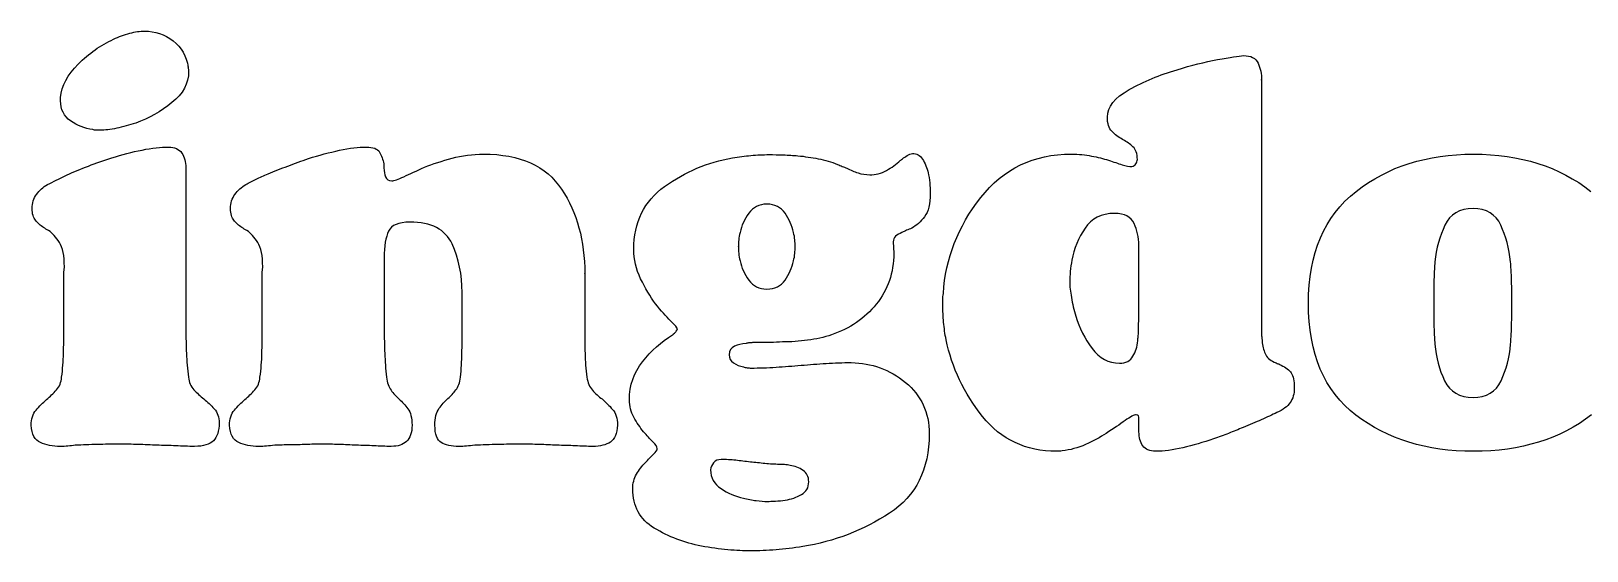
# Model space of a CAD drawing. Extents: x 1489 to 1914, y 371 to 1329.
# Drawn here: x 1540.3 to 1597.4, y 1037.6 to 1056.7 of the extents above; entities that cross this region are included whole.
import ezdxf

# ---------------------------------------------------------------- set-up
doc = ezdxf.new("R2010")
doc.units = 0
doc.layers.add('G0101', color=7, linetype='CONTINUOUS')

msp = doc.modelspace()

# ---------------------------------------------------------------- linework, layer by layer
at = {"layer": 'G0101', "color": 4}
for points in [[(1546.086761, 1055.386474), (1546.086761, 1055.326474)], [(1546.086761, 1055.366474), (1546.086761, 1055.386474)], [(1546.106761, 1055.286474), (1546.106761, 1055.246474), (1546.106761, 1055.206474)], [(1585.48666, 1054.906474), (1585.48666, 1046.506474), (1585.48666, 1045.566474)], [(1585.48666, 1054.886474), (1585.48666, 1054.906474)], [(1541.406761, 1054.126474), (1541.406761, 1054.176474), (1541.406761, 1054.246474)], [(1542.846761, 1053.046474), (1542.716761, 1053.046474)], [(1580.40666, 1052.686474), (1580.38666, 1052.706474)], [(1553.266361, 1051.806574), (1553.266361, 1051.736574), (1553.266361, 1051.666574)], [(1546.006761, 1051.666474), (1546.006761, 1045.734474)], [(1571.966461, 1048.946374), (1571.986461, 1048.526374)], [(1553.286361, 1048.362574), (1553.286361, 1047.801574), (1553.286361, 1045.735574)], [(1566.286461, 1048.766374), (1566.286461, 1048.786374)], [(1580.96666, 1045.626474), (1580.98666, 1046.346474), (1580.98666, 1048.446474)], [(1580.98666, 1048.446474), (1580.98666, 1048.626474), (1580.98666, 1048.826474)], [(1541.526761, 1045.734474), (1541.526761, 1047.819474), (1541.546761, 1048.019474)], [(1548.806361, 1045.714574), (1548.806361, 1047.819574), (1548.826361, 1048.019574)], [(1560.646361, 1047.797574), (1560.646361, 1045.733574)], [(1560.646361, 1047.777574), (1560.646361, 1047.797574)], [(1556.146361, 1045.715574), (1556.146361, 1047.079574)], [(1573.786661, 1046.606474), (1573.786661, 1046.816474)], [(1591.80586, 1047.166774), (1591.80586, 1046.226774)], [(1594.66586, 1046.206774), (1594.66586, 1046.706774), (1594.66586, 1047.186774)], [(1541.526761, 1045.714474), (1541.526761, 1045.734474)], [(1567.456461, 1045.246374), (1567.006461, 1045.246374), (1566.806461, 1045.246374)], [(1580.98666, 1041.966474), (1580.98666, 1042.426474), (1580.98666, 1042.446474)], [(1578.076661, 1041.246474), (1577.966661, 1041.246474)]]:
    msp.add_lwpolyline(points, dxfattribs=at)
for points in [[(1572.416461, 1043.776374)], [(1565.376461, 1040.826374)]]:
    msp.add_lwpolyline(points, close=True, dxfattribs=at)
for points in [[(1542.056761, 1055.476474), (1542.449761, 1055.869474), (1542.879761, 1056.173474), (1543.346761, 1056.386474)], [(1543.346761, 1056.386474), (1543.546761, 1056.479474), (1543.746761, 1056.553474), (1543.946761, 1056.606474)], [(1543.946761, 1056.606474), (1544.146761, 1056.659474), (1544.326761, 1056.686474), (1544.486761, 1056.686474)], [(1544.486761, 1056.686474), (1544.873761, 1056.686474), (1545.223761, 1056.566474), (1545.536761, 1056.326474)], [(1545.536761, 1056.326474), (1545.849761, 1056.086474), (1546.033761, 1055.766474), (1546.086761, 1055.366474)], [(1583.86666, 1055.636474), (1584.33366, 1055.723474), (1584.65366, 1055.773474), (1584.82666, 1055.786474)], [(1584.82666, 1055.786474), (1585.09266, 1055.786474), (1585.26966, 1055.693474), (1585.35666, 1055.506474)], [(1541.406761, 1054.246474), (1541.446761, 1054.673474), (1541.663761, 1055.083474), (1542.056761, 1055.476474)], [(1546.106761, 1055.206474), (1546.106761, 1054.766474), (1545.902761, 1054.383474), (1545.496761, 1054.056474)], [(1546.086761, 1055.326474), (1546.086761, 1055.313474), (1546.092761, 1055.299474), (1546.106761, 1055.286474)], [(1580.62666, 1054.536474), (1581.15966, 1054.836474), (1581.74666, 1055.079474), (1582.38666, 1055.266474)], [(1582.38666, 1055.266474), (1582.90666, 1055.426474), (1583.39966, 1055.549474), (1583.86666, 1055.636474)], [(1585.35666, 1055.506474), (1585.44366, 1055.319474), (1585.48666, 1055.113474), (1585.48666, 1054.886474)], [(1541.776761, 1053.386474), (1541.529761, 1053.559474), (1541.406761, 1053.806474), (1541.406761, 1054.126474)], [(1545.496761, 1054.056474), (1545.089761, 1053.729474), (1544.646761, 1053.479474), (1544.166761, 1053.306474)], [(1579.826661, 1053.526474), (1579.826661, 1053.899474), (1580.09266, 1054.236474), (1580.62666, 1054.536474)], [(1579.996661, 1052.996474), (1579.882661, 1053.109474), (1579.826661, 1053.286474), (1579.826661, 1053.526474)], [(1542.586761, 1053.066474), (1542.293761, 1053.106474), (1542.023761, 1053.213474), (1541.776761, 1053.386474)], [(1542.716761, 1053.046474), (1542.669761, 1053.046474), (1542.626761, 1053.053474), (1542.586761, 1053.066474)], [(1543.466761, 1053.116474), (1543.239761, 1053.069474), (1543.033761, 1053.046474), (1542.846761, 1053.046474)], [(1544.166761, 1053.306474), (1543.926761, 1053.226474), (1543.692761, 1053.163474), (1543.466761, 1053.116474)], [(1580.38666, 1052.706474), (1580.23966, 1052.786474), (1580.10966, 1052.883474), (1579.996661, 1052.996474)], [(1544.396761, 1052.316474), (1544.763761, 1052.389474), (1545.086761, 1052.426474), (1545.366761, 1052.426474)], [(1545.366761, 1052.426474), (1545.592761, 1052.426474), (1545.756761, 1052.353474), (1545.856761, 1052.206474)], [(1551.646361, 1052.306574), (1552.020361, 1052.386574), (1552.346361, 1052.426574), (1552.626361, 1052.426574)], [(1552.626361, 1052.426574), (1552.879361, 1052.426574), (1553.043361, 1052.362574), (1553.116361, 1052.236574)], [(1580.76666, 1052.436474), (1580.65966, 1052.536474), (1580.53966, 1052.619474), (1580.40666, 1052.686474)], [(1580.92666, 1051.966474), (1580.92666, 1052.179474), (1580.87366, 1052.336474), (1580.76666, 1052.436474)], [(1542.426761, 1051.726474), (1542.706761, 1051.833474), (1542.993761, 1051.933474), (1543.286761, 1052.026474)], [(1543.286761, 1052.026474), (1543.659761, 1052.146474), (1544.029761, 1052.242474), (1544.396761, 1052.316474)], [(1545.856761, 1052.206474), (1545.956761, 1052.059474), (1546.006761, 1051.879474), (1546.006761, 1051.666474)], [(1549.746361, 1051.726574), (1550.000361, 1051.819574), (1550.253361, 1051.913574), (1550.506361, 1052.006574)], [(1550.506361, 1052.006574), (1550.893361, 1052.126574), (1551.273361, 1052.226574), (1551.646361, 1052.306574)], [(1553.116361, 1052.236574), (1553.189361, 1052.109574), (1553.239361, 1051.966574), (1553.266361, 1051.806574)], [(1554.766361, 1051.686574), (1555.073361, 1051.806574), (1555.409361, 1051.916574), (1555.776361, 1052.016574)], [(1555.776361, 1052.016574), (1556.143361, 1052.116574), (1556.526361, 1052.166574), (1556.926361, 1052.166574)], [(1556.926361, 1052.166574), (1558.273361, 1052.166574), (1559.229361, 1051.735574), (1559.796361, 1050.873574)], [(1563.576461, 1050.976374), (1564.329461, 1051.516374), (1565.160461, 1051.866374), (1566.066461, 1052.026374)], [(1566.066461, 1052.026374), (1566.293461, 1052.066374), (1566.519461, 1052.096374), (1566.746461, 1052.116374)], [(1566.746461, 1052.116374), (1566.973461, 1052.136374), (1567.193461, 1052.146374), (1567.406461, 1052.146374)], [(1567.406461, 1052.146374), (1567.579461, 1052.146374), (1567.756461, 1052.143374), (1567.936461, 1052.136374)], [(1567.936461, 1052.136374), (1568.116461, 1052.129374), (1568.293461, 1052.119374), (1568.466461, 1052.106374)], [(1568.466461, 1052.106374), (1568.720461, 1052.079374), (1568.970461, 1052.043374), (1569.216461, 1051.996374)], [(1569.216461, 1051.996374), (1569.463461, 1051.950374), (1569.700461, 1051.879374), (1569.926461, 1051.786374)], [(1569.926461, 1051.786374), (1569.979461, 1051.759374), (1570.036461, 1051.736374), (1570.096461, 1051.716374)], [(1571.716461, 1051.566374), (1571.910461, 1051.673374), (1572.079461, 1051.793374), (1572.226461, 1051.926374)], [(1572.226461, 1051.926374), (1572.239461, 1051.939374), (1572.256461, 1051.953374), (1572.276461, 1051.966374)], [(1572.276461, 1051.966374), (1572.296461, 1051.979374), (1572.319461, 1051.999374), (1572.346461, 1052.026374)], [(1572.346461, 1052.026374), (1572.399461, 1052.066374), (1572.459461, 1052.103374), (1572.526461, 1052.136374)], [(1572.526461, 1052.136374), (1572.593461, 1052.169374), (1572.660461, 1052.186374), (1572.726461, 1052.186374)], [(1572.726461, 1052.186374), (1572.873461, 1052.173374), (1572.989461, 1052.086374), (1573.076461, 1051.926374)], [(1573.076461, 1051.926374), (1573.163461, 1051.766374), (1573.226461, 1051.593374), (1573.266461, 1051.406374)], [(1575.176661, 1050.566474), (1576.009661, 1051.633474), (1577.119661, 1052.166474), (1578.506661, 1052.166474)], [(1578.506661, 1052.166474), (1578.773661, 1052.166474), (1579.019661, 1052.143474), (1579.246661, 1052.096474)], [(1579.246661, 1052.096474), (1579.472661, 1052.049474), (1579.679661, 1051.999474), (1579.866661, 1051.946474)], [(1579.866661, 1051.946474), (1580.05266, 1051.879474), (1580.21966, 1051.822474), (1580.36666, 1051.776474)], [(1580.36666, 1051.776474), (1580.51266, 1051.729474), (1580.63266, 1051.706474), (1580.72666, 1051.706474)], [(1580.72666, 1051.706474), (1580.79366, 1051.719474), (1580.84266, 1051.753474), (1580.87666, 1051.806474)], [(1580.87666, 1051.806474), (1580.90966, 1051.859474), (1580.92666, 1051.913474), (1580.92666, 1051.966474)], [(1588.95586, 1050.796774), (1590.12286, 1051.709774), (1591.55986, 1052.166774), (1593.26586, 1052.166774)], [(1593.26586, 1052.166774), (1594.97286, 1052.166774), (1596.40886, 1051.709774), (1597.57586, 1050.796774)], [(1540.926761, 1051.046474), (1541.033761, 1051.099474), (1541.146761, 1051.156474), (1541.266761, 1051.216474)], [(1541.266761, 1051.216474), (1541.386761, 1051.276474), (1541.513761, 1051.339474), (1541.646761, 1051.406474)], [(1541.646761, 1051.406474), (1541.886761, 1051.512474), (1542.146761, 1051.619474), (1542.426761, 1051.726474)], [(1548.206361, 1051.046574), (1548.326361, 1051.112574), (1548.453361, 1051.179574), (1548.586361, 1051.246574)], [(1548.586361, 1051.246574), (1548.719361, 1051.313574), (1548.866361, 1051.379574), (1549.026361, 1051.446574)], [(1549.026361, 1051.446574), (1549.253361, 1051.539574), (1549.493361, 1051.632574), (1549.746361, 1051.726574)], [(1553.266361, 1051.666574), (1553.279361, 1051.532574), (1553.303361, 1051.419574), (1553.336361, 1051.326574)], [(1553.336361, 1051.326574), (1553.369361, 1051.233574), (1553.446361, 1051.186574), (1553.566361, 1051.186574)], [(1553.566361, 1051.186574), (1553.646361, 1051.186574), (1553.793361, 1051.236574), (1554.006361, 1051.336574)], [(1554.006361, 1051.336574), (1554.219361, 1051.436574), (1554.473361, 1051.552574), (1554.766361, 1051.686574)], [(1570.096461, 1051.716374), (1570.156461, 1051.696374), (1570.213461, 1051.673374), (1570.266461, 1051.646374)], [(1570.266461, 1051.646374), (1570.399461, 1051.579374), (1570.536461, 1051.523374), (1570.676461, 1051.476374)], [(1570.676461, 1051.476374), (1570.816461, 1051.430374), (1570.959461, 1051.406374), (1571.106461, 1051.406374)], [(1571.106461, 1051.406374), (1571.319461, 1051.406374), (1571.523461, 1051.459374), (1571.716461, 1051.566374)], [(1573.266461, 1051.406374), (1573.293461, 1051.273374), (1573.309461, 1051.143374), (1573.316461, 1051.016374)], [(1540.366761, 1050.164474), (1540.366761, 1050.365474), (1540.419761, 1050.538474), (1540.526761, 1050.685474)], [(1540.526761, 1050.685474), (1540.632761, 1050.832474), (1540.766761, 1050.952474), (1540.926761, 1051.046474)], [(1547.646361, 1050.164574), (1547.646361, 1050.364574), (1547.699361, 1050.538574), (1547.806361, 1050.685574)], [(1547.806361, 1050.685574), (1547.913361, 1050.832574), (1548.046361, 1050.952574), (1548.206361, 1051.046574)], [(1559.796361, 1050.873574), (1560.363361, 1050.011574), (1560.646361, 1048.980574), (1560.646361, 1047.777574)], [(1562.446461, 1048.666374), (1562.446461, 1049.666374), (1562.823461, 1050.436374), (1563.576461, 1050.976374)], [(1573.326461, 1050.726374), (1573.326461, 1050.339374), (1573.256461, 1050.053374), (1573.116461, 1049.866374)], [(1573.316461, 1051.016374), (1573.323461, 1050.890374), (1573.326461, 1050.793374), (1573.326461, 1050.726374)], [(1587.20586, 1046.686774), (1587.20586, 1048.512774), (1587.78986, 1049.882774), (1588.95586, 1050.796774)], [(1540.486761, 1049.733474), (1540.406761, 1049.833474), (1540.366761, 1049.977474), (1540.366761, 1050.164474)], [(1547.766361, 1049.733574), (1547.686361, 1049.833574), (1547.646361, 1049.977574), (1547.646361, 1050.164574)], [(1567.326461, 1050.326374), (1567.046461, 1050.326374), (1566.826461, 1050.216374), (1566.666461, 1049.996374)], [(1567.996461, 1049.996374), (1567.843461, 1050.216374), (1567.619461, 1050.326374), (1567.326461, 1050.326374)], [(1573.806661, 1047.046474), (1573.886661, 1048.326474), (1574.342661, 1049.499474), (1575.176661, 1050.566474)], [(1593.24586, 1050.166774), (1592.75286, 1050.166774), (1592.40886, 1049.962774), (1592.21586, 1049.556774)], [(1594.26586, 1049.556774), (1594.07986, 1049.962774), (1593.73886, 1050.166774), (1593.24586, 1050.166774)], [(1540.786761, 1049.463474), (1540.666761, 1049.543474), (1540.566761, 1049.633474), (1540.486761, 1049.733474)], [(1548.066361, 1049.463574), (1547.946361, 1049.543574), (1547.846361, 1049.632574), (1547.766361, 1049.733574)], [(1554.226361, 1049.666574), (1553.813361, 1049.666574), (1553.553361, 1049.556574), (1553.446361, 1049.335574)], [(1555.776361, 1048.864574), (1555.529361, 1049.399574), (1555.013361, 1049.666574), (1554.226361, 1049.666574)], [(1566.666461, 1049.996374), (1566.506461, 1049.776374), (1566.399461, 1049.539374), (1566.346461, 1049.286374)], [(1568.306461, 1049.286374), (1568.253461, 1049.539374), (1568.149461, 1049.776374), (1567.996461, 1049.996374)], [(1573.116461, 1049.866374), (1572.976461, 1049.680374), (1572.819461, 1049.539374), (1572.646461, 1049.446374)], [(1580.08666, 1049.986474), (1579.606661, 1049.986474), (1579.246661, 1049.806474), (1579.006661, 1049.446474)], [(1580.80666, 1049.616474), (1580.69966, 1049.863474), (1580.45966, 1049.986474), (1580.08666, 1049.986474)], [(1580.98666, 1048.826474), (1580.97266, 1049.106474), (1580.91366, 1049.369474), (1580.80666, 1049.616474)], [(1592.21586, 1049.556774), (1592.02286, 1049.149774), (1591.89886, 1048.699774), (1591.84586, 1048.206774)], [(1594.62586, 1048.206774), (1594.57286, 1048.699774), (1594.45286, 1049.149774), (1594.26586, 1049.556774)], [(1540.866761, 1049.412474), (1540.839761, 1049.432474), (1540.813761, 1049.449474), (1540.786761, 1049.463474)], [(1540.966761, 1049.363474), (1540.926761, 1049.375474), (1540.893761, 1049.392474), (1540.866761, 1049.412474)], [(1541.366761, 1048.922474), (1541.246761, 1049.108474), (1541.112761, 1049.256474), (1540.966761, 1049.363474)], [(1541.546761, 1048.019474), (1541.546761, 1048.434474), (1541.486761, 1048.734474), (1541.366761, 1048.922474)], [(1548.146361, 1049.412574), (1548.119361, 1049.432574), (1548.093361, 1049.449574), (1548.066361, 1049.463574)], [(1548.246361, 1049.362574), (1548.206361, 1049.375574), (1548.173361, 1049.392574), (1548.146361, 1049.412574)], [(1548.646361, 1048.922574), (1548.526361, 1049.108574), (1548.393361, 1049.255574), (1548.246361, 1049.362574)], [(1548.826361, 1048.019574), (1548.826361, 1048.434574), (1548.766361, 1048.734574), (1548.646361, 1048.922574)], [(1553.446361, 1049.335574), (1553.339361, 1049.114574), (1553.286361, 1048.790574), (1553.286361, 1048.362574)], [(1566.296461, 1049.016374), (1566.289461, 1048.930374), (1566.286461, 1048.846374), (1566.286461, 1048.766374)], [(1566.346461, 1049.286374), (1566.319461, 1049.193374), (1566.303461, 1049.103374), (1566.296461, 1049.016374)], [(1568.356461, 1049.016374), (1568.349461, 1049.103374), (1568.333461, 1049.193374), (1568.306461, 1049.286374)], [(1568.366461, 1048.766374), (1568.366461, 1048.846374), (1568.363461, 1048.930374), (1568.356461, 1049.016374)], [(1572.056461, 1049.146374), (1571.996461, 1049.093374), (1571.966461, 1049.026374), (1571.966461, 1048.946374)], [(1572.286461, 1049.286374), (1572.193461, 1049.246374), (1572.116461, 1049.200374), (1572.056461, 1049.146374)], [(1572.456461, 1049.366374), (1572.396461, 1049.339374), (1572.339461, 1049.313374), (1572.286461, 1049.286374)], [(1572.646461, 1049.446374), (1572.579461, 1049.419374), (1572.516461, 1049.393374), (1572.456461, 1049.366374)], [(1579.006661, 1049.446474), (1578.766661, 1049.086474), (1578.606661, 1048.693474), (1578.526661, 1048.266474)], [(1556.146361, 1047.079574), (1556.146361, 1047.734574), (1556.023361, 1048.329574), (1555.776361, 1048.864574)], [(1562.696461, 1047.586374), (1562.529461, 1047.933374), (1562.446461, 1048.293374), (1562.446461, 1048.666374)], [(1566.286461, 1048.786374), (1566.286461, 1048.693374), (1566.289461, 1048.603374), (1566.296461, 1048.516374)], [(1566.296461, 1048.516374), (1566.303461, 1048.430374), (1566.319461, 1048.339374), (1566.346461, 1048.246374)], [(1568.306461, 1048.246374), (1568.333461, 1048.339374), (1568.349461, 1048.430374), (1568.356461, 1048.516374)], [(1568.356461, 1048.516374), (1568.363461, 1048.603374), (1568.366461, 1048.686374), (1568.366461, 1048.766374)], [(1571.986461, 1048.526374), (1571.986461, 1047.806374), (1571.773461, 1047.183374), (1571.346461, 1046.656374)], [(1566.346461, 1048.246374), (1566.399461, 1047.993374), (1566.506461, 1047.756374), (1566.666461, 1047.536374)], [(1567.996461, 1047.536374), (1568.149461, 1047.756374), (1568.253461, 1047.993374), (1568.306461, 1048.246374)], [(1578.466661, 1047.856474), (1578.452661, 1047.716474), (1578.446661, 1047.586474), (1578.446661, 1047.466474)], [(1578.526661, 1048.266474), (1578.499661, 1048.133474), (1578.479661, 1047.996474), (1578.466661, 1047.856474)], [(1591.84586, 1048.206774), (1591.83286, 1048.019774), (1591.82286, 1047.839774), (1591.81586, 1047.666774)], [(1594.65586, 1047.666774), (1594.64886, 1047.839774), (1594.63886, 1048.019774), (1594.62586, 1048.206774)], [(1563.246461, 1046.666374), (1563.046461, 1046.933374), (1562.863461, 1047.239374), (1562.696461, 1047.586374)], [(1566.666461, 1047.536374), (1566.826461, 1047.316374), (1567.046461, 1047.206374), (1567.326461, 1047.206374)], [(1567.326461, 1047.206374), (1567.619461, 1047.206374), (1567.843461, 1047.316374), (1567.996461, 1047.536374)], [(1578.446661, 1047.466474), (1578.446661, 1047.306474), (1578.466661, 1047.116474), (1578.506661, 1046.896474)], [(1591.81586, 1047.666774), (1591.80986, 1047.492774), (1591.80586, 1047.326774), (1591.80586, 1047.166774)], [(1594.66586, 1047.186774), (1594.66586, 1047.332774), (1594.66286, 1047.492774), (1594.65586, 1047.666774)], [(1563.796461, 1046.036374), (1563.629461, 1046.203374), (1563.446461, 1046.413374), (1563.246461, 1046.666374)], [(1571.346461, 1046.656374), (1570.919461, 1046.129374), (1570.373461, 1045.753374), (1569.706461, 1045.526374)], [(1573.786661, 1046.816474), (1573.786661, 1046.889474), (1573.793661, 1046.966474), (1573.806661, 1047.046474)], [(1578.506661, 1046.896474), (1578.546661, 1046.676474), (1578.599661, 1046.446474), (1578.666661, 1046.206474)], [(1588.94586, 1042.576774), (1587.78586, 1043.462774), (1587.20586, 1044.832774), (1587.20586, 1046.686774)], [(1573.816661, 1045.986474), (1573.796661, 1046.199474), (1573.786661, 1046.406474), (1573.786661, 1046.606474)], [(1578.666661, 1046.206474), (1578.799661, 1045.779474), (1578.999661, 1045.386474), (1579.266661, 1045.026474)], [(1591.80586, 1046.226774), (1591.80586, 1046.052774), (1591.80986, 1045.879774), (1591.81586, 1045.706774)], [(1594.65586, 1045.706774), (1594.66286, 1045.879774), (1594.66586, 1046.046774), (1594.66586, 1046.206774)], [(1541.516761, 1044.842474), (1541.523761, 1045.129474), (1541.526761, 1045.420474), (1541.526761, 1045.714474)], [(1546.006761, 1045.734474), (1546.006761, 1045.426474), (1546.013761, 1045.129474), (1546.026761, 1044.842474)], [(1548.796361, 1044.842574), (1548.803361, 1045.129574), (1548.806361, 1045.420574), (1548.806361, 1045.714574)], [(1553.286361, 1045.735574), (1553.286361, 1045.428574), (1553.293361, 1045.130574), (1553.306361, 1044.843574)], [(1556.136361, 1044.843574), (1556.143361, 1045.130574), (1556.146361, 1045.421574), (1556.146361, 1045.715574)], [(1560.646361, 1045.733574), (1560.646361, 1045.426574), (1560.649361, 1045.129574), (1560.656361, 1044.841574)], [(1562.766461, 1044.536374), (1563.086461, 1044.943374), (1563.453461, 1045.273374), (1563.866461, 1045.526374)], [(1564.046461, 1045.746374), (1564.046461, 1045.773374), (1563.963461, 1045.869374), (1563.796461, 1046.036374)], [(1563.866461, 1045.526374), (1563.879461, 1045.526374), (1563.890461, 1045.529374), (1563.896461, 1045.536374)], [(1563.896461, 1045.536374), (1563.903461, 1045.543374), (1563.906461, 1045.553374), (1563.906461, 1045.566374)], [(1563.906461, 1045.566374), (1563.946461, 1045.593374), (1563.979461, 1045.623374), (1564.006461, 1045.656374)], [(1564.006461, 1045.656374), (1564.033461, 1045.689374), (1564.046461, 1045.719374), (1564.046461, 1045.746374)], [(1569.706461, 1045.526374), (1569.426461, 1045.433374), (1569.133461, 1045.366374), (1568.826461, 1045.326374)], [(1573.906661, 1045.346474), (1573.866661, 1045.559474), (1573.836661, 1045.773474), (1573.816661, 1045.986474)], [(1580.95666, 1045.466474), (1580.96366, 1045.519474), (1580.96666, 1045.572474), (1580.96666, 1045.626474)], [(1585.48666, 1045.566474), (1585.48666, 1045.512474), (1585.48966, 1045.463474), (1585.49666, 1045.416474)], [(1591.81586, 1045.706774), (1591.82286, 1045.532774), (1591.83286, 1045.359774), (1591.84586, 1045.186774)], [(1594.62586, 1045.186774), (1594.63886, 1045.359774), (1594.64886, 1045.532774), (1594.65586, 1045.706774)], [(1566.136461, 1045.104374), (1566.009461, 1045.047374), (1565.946461, 1044.942374), (1565.946461, 1044.791374)], [(1566.566461, 1045.208374), (1566.406461, 1045.196374), (1566.263461, 1045.161374), (1566.136461, 1045.104374)], [(1566.686461, 1045.227374), (1566.646461, 1045.227374), (1566.606461, 1045.221374), (1566.566461, 1045.208374)], [(1566.806461, 1045.246374), (1566.766461, 1045.233374), (1566.726461, 1045.227374), (1566.686461, 1045.227374)], [(1567.906461, 1045.266374), (1567.759461, 1045.253374), (1567.609461, 1045.246374), (1567.456461, 1045.246374)], [(1568.826461, 1045.326374), (1568.519461, 1045.286374), (1568.213461, 1045.266374), (1567.906461, 1045.266374)], [(1575.246661, 1042.526474), (1574.566661, 1043.379474), (1574.119661, 1044.319474), (1573.906661, 1045.346474)], [(1579.266661, 1045.026474), (1579.532661, 1044.666474), (1579.866661, 1044.486474), (1580.26666, 1044.486474)], [(1580.76666, 1044.736474), (1580.85966, 1044.903474), (1580.91966, 1045.092474), (1580.94666, 1045.306474)], [(1580.94666, 1045.306474), (1580.94666, 1045.359474), (1580.94966, 1045.413474), (1580.95666, 1045.466474)], [(1585.49666, 1045.416474), (1585.50366, 1045.369474), (1585.50666, 1045.326474), (1585.50666, 1045.286474)], [(1585.50666, 1045.286474), (1585.51966, 1045.126474), (1585.55666, 1044.976474), (1585.61666, 1044.836474)], [(1591.84586, 1045.186774), (1591.88586, 1044.692774), (1592.00586, 1044.242774), (1592.20586, 1043.836774)], [(1594.27586, 1043.836774), (1594.46886, 1044.242774), (1594.58586, 1044.692774), (1594.62586, 1045.186774)], [(1541.446761, 1043.970474), (1541.486761, 1044.264474), (1541.509761, 1044.554474), (1541.516761, 1044.842474)], [(1546.026761, 1044.842474), (1546.039761, 1044.554474), (1546.066761, 1044.263474), (1546.106761, 1043.969474)], [(1548.726361, 1043.970574), (1548.766361, 1044.264574), (1548.790361, 1044.554574), (1548.796361, 1044.842574)], [(1553.306361, 1044.843574), (1553.319361, 1044.555574), (1553.339361, 1044.265574), (1553.366361, 1043.971574)], [(1556.086361, 1043.971574), (1556.113361, 1044.265574), (1556.129361, 1044.555574), (1556.136361, 1044.843574)], [(1560.656361, 1044.841574), (1560.663361, 1044.554574), (1560.686361, 1044.263574), (1560.726361, 1043.969574)], [(1562.286461, 1043.146374), (1562.286461, 1043.666374), (1562.446461, 1044.129374), (1562.766461, 1044.536374)], [(1565.946461, 1044.791374), (1565.946461, 1044.664374), (1565.999461, 1044.565374), (1566.106461, 1044.494374)], [(1566.106461, 1044.494374), (1566.213461, 1044.422374), (1566.333461, 1044.373374), (1566.466461, 1044.346374)], [(1566.466461, 1044.346374), (1566.506461, 1044.333374), (1566.553461, 1044.323374), (1566.606461, 1044.316374)], [(1566.746461, 1044.306374), (1567.053461, 1044.306374), (1567.359461, 1044.316374), (1567.666461, 1044.336374)], [(1567.666461, 1044.336374), (1567.973461, 1044.356374), (1568.279461, 1044.379374), (1568.586461, 1044.406374)], [(1568.586461, 1044.406374), (1568.893461, 1044.433374), (1569.200461, 1044.456374), (1569.506461, 1044.476374)], [(1569.506461, 1044.476374), (1569.813461, 1044.496374), (1570.119461, 1044.506374), (1570.426461, 1044.506374)], [(1570.426461, 1044.506374), (1571.173461, 1044.493374), (1571.836461, 1044.249374), (1572.416461, 1043.776374)], [(1580.26666, 1044.486474), (1580.50666, 1044.486474), (1580.67366, 1044.569474), (1580.76666, 1044.736474)], [(1585.61666, 1044.836474), (1585.67666, 1044.696474), (1585.78666, 1044.592474), (1585.94666, 1044.526474)], [(1585.94666, 1044.526474), (1585.99966, 1044.499474), (1586.04666, 1044.479474), (1586.08666, 1044.466474)], [(1586.08666, 1044.466474), (1586.12666, 1044.453474), (1586.16666, 1044.433474), (1586.20666, 1044.406474)], [(1586.20666, 1044.406474), (1586.37966, 1044.326474), (1586.50366, 1044.233474), (1586.57666, 1044.126474)], [(1541.256761, 1043.499474), (1541.369761, 1043.626474), (1541.433761, 1043.783474), (1541.446761, 1043.970474)], [(1546.106761, 1043.969474), (1546.119761, 1043.782474), (1546.183761, 1043.629474), (1546.296761, 1043.509474)], [(1548.536361, 1043.499574), (1548.649361, 1043.626574), (1548.713361, 1043.783574), (1548.726361, 1043.970574)], [(1553.366361, 1043.971574), (1553.393361, 1043.770574), (1553.449361, 1043.610574), (1553.536361, 1043.489574)], [(1555.916361, 1043.500574), (1556.003361, 1043.613574), (1556.060361, 1043.770574), (1556.086361, 1043.971574)], [(1560.726361, 1043.969574), (1560.753361, 1043.769574), (1560.819361, 1043.609574), (1560.926361, 1043.488574)], [(1566.606461, 1044.316374), (1566.660461, 1044.309374), (1566.706461, 1044.306374), (1566.746461, 1044.306374)], [(1572.416461, 1043.776374), (1572.996461, 1043.303374), (1573.286461, 1042.673374), (1573.286461, 1041.886374)], [(1586.57666, 1044.126474), (1586.64966, 1044.019474), (1586.68666, 1043.839474), (1586.68666, 1043.586474)], [(1592.20586, 1043.836774), (1592.40586, 1043.429774), (1592.75286, 1043.226774), (1593.24586, 1043.226774)], [(1593.24586, 1043.226774), (1593.73886, 1043.226774), (1594.08286, 1043.429774), (1594.27586, 1043.836774)], [(1540.886761, 1043.148474), (1541.019761, 1043.255474), (1541.143761, 1043.372474), (1541.256761, 1043.499474)], [(1546.296761, 1043.509474), (1546.409761, 1043.388474), (1546.533761, 1043.275474), (1546.666761, 1043.168474)], [(1548.166361, 1043.148574), (1548.299361, 1043.255574), (1548.423361, 1043.372574), (1548.536361, 1043.499574)], [(1553.536361, 1043.489574), (1553.623361, 1043.369574), (1553.719361, 1043.262574), (1553.826361, 1043.169574)], [(1555.626361, 1043.189574), (1555.733361, 1043.282574), (1555.830361, 1043.386574), (1555.916361, 1043.500574)], [(1560.926361, 1043.488574), (1561.033361, 1043.368574), (1561.153361, 1043.261574), (1561.286361, 1043.168574)], [(1586.68666, 1043.586474), (1586.68666, 1043.359474), (1586.63666, 1043.176474), (1586.53666, 1043.036474)], [(1540.326761, 1042.206474), (1540.326761, 1042.433474), (1540.386761, 1042.617474), (1540.506761, 1042.758474)], [(1540.506761, 1042.758474), (1540.626761, 1042.898474), (1540.753761, 1043.028474), (1540.886761, 1043.148474)], [(1546.666761, 1043.168474), (1546.799761, 1043.061474), (1546.926761, 1042.941474), (1547.046761, 1042.807474)], [(1547.046761, 1042.807474), (1547.166761, 1042.673474), (1547.226761, 1042.500474), (1547.226761, 1042.286474)], [(1547.606361, 1042.206574), (1547.606361, 1042.433574), (1547.666361, 1042.617574), (1547.786361, 1042.757574)], [(1547.786361, 1042.757574), (1547.906361, 1042.898574), (1548.033361, 1043.028574), (1548.166361, 1043.148574)], [(1553.826361, 1043.169574), (1553.946361, 1043.062574), (1554.056361, 1042.942574), (1554.156361, 1042.808574)], [(1554.156361, 1042.808574), (1554.256361, 1042.674574), (1554.306361, 1042.473574), (1554.306361, 1042.206574)], [(1555.146361, 1042.206574), (1555.146361, 1042.473574), (1555.196361, 1042.677574), (1555.296361, 1042.818574)], [(1555.296361, 1042.818574), (1555.396361, 1042.958574), (1555.506361, 1043.082574), (1555.626361, 1043.189574)], [(1561.286361, 1043.168574), (1561.419361, 1043.047574), (1561.546361, 1042.921574), (1561.666361, 1042.787574)], [(1561.666361, 1042.787574), (1561.786361, 1042.653574), (1561.846361, 1042.460574), (1561.846361, 1042.206574)], [(1562.446461, 1042.496374), (1562.339461, 1042.689374), (1562.286461, 1042.906374), (1562.286461, 1043.146374)], [(1586.04666, 1042.666474), (1585.87366, 1042.586474), (1585.68366, 1042.499474), (1585.47666, 1042.406474)], [(1586.53666, 1043.036474), (1586.43666, 1042.896474), (1586.27366, 1042.773474), (1586.04666, 1042.666474)], [(1540.666761, 1041.566474), (1540.466761, 1041.659474), (1540.353761, 1041.873474), (1540.326761, 1042.206474)], [(1547.226761, 1042.286474), (1547.226761, 1041.992474), (1547.156761, 1041.776474), (1547.016761, 1041.636474)], [(1547.946361, 1041.566574), (1547.746361, 1041.659574), (1547.633361, 1041.873574), (1547.606361, 1042.206574)], [(1554.306361, 1042.206574), (1554.306361, 1041.926574), (1554.239361, 1041.726574), (1554.106361, 1041.606574)], [(1555.376361, 1041.566574), (1555.223361, 1041.659574), (1555.146361, 1041.873574), (1555.146361, 1042.206574)], [(1561.846361, 1042.206574), (1561.833361, 1041.899574), (1561.746361, 1041.693574), (1561.586361, 1041.586574)], [(1562.806461, 1041.966374), (1562.673461, 1042.126374), (1562.553461, 1042.303374), (1562.446461, 1042.496374)], [(1577.966661, 1041.246474), (1576.833661, 1041.246474), (1575.926661, 1041.673474), (1575.246661, 1042.526474)], [(1580.47666, 1042.376474), (1580.28266, 1042.236474), (1580.05266, 1042.079474), (1579.786661, 1041.906474)], [(1580.88666, 1042.586474), (1580.80666, 1042.586474), (1580.66966, 1042.516474), (1580.47666, 1042.376474)], [(1580.96666, 1042.546474), (1580.95266, 1042.572474), (1580.92666, 1042.586474), (1580.88666, 1042.586474)], [(1580.98666, 1042.446474), (1580.98666, 1042.486474), (1580.97966, 1042.519474), (1580.96666, 1042.546474)], [(1584.80666, 1042.126474), (1584.63266, 1042.046474), (1584.45666, 1041.973474), (1584.27666, 1041.906474)], [(1585.47666, 1042.406474), (1585.26966, 1042.313474), (1585.04666, 1042.219474), (1584.80666, 1042.126474)], [(1593.26586, 1041.246774), (1591.54586, 1041.246774), (1590.10586, 1041.689774), (1588.94586, 1042.576774)], [(1597.59586, 1042.586774), (1596.44286, 1041.692774), (1594.99886, 1041.246774), (1593.26586, 1041.246774)], [(1541.406761, 1041.426474), (1541.112761, 1041.426474), (1540.866761, 1041.473474), (1540.666761, 1041.566474)], [(1542.756761, 1041.496474), (1542.482761, 1041.490474), (1542.212761, 1041.480474), (1541.946761, 1041.466474)], [(1543.566761, 1041.506474), (1543.299761, 1041.506474), (1543.029761, 1041.503474), (1542.756761, 1041.496474)], [(1544.256761, 1041.496474), (1544.023761, 1041.503474), (1543.793761, 1041.506474), (1543.566761, 1041.506474)], [(1544.946761, 1041.466474), (1544.719761, 1041.480474), (1544.489761, 1041.490474), (1544.256761, 1041.496474)], [(1547.016761, 1041.636474), (1546.876761, 1041.496474), (1546.646761, 1041.426474), (1546.326761, 1041.426474)], [(1548.686361, 1041.426574), (1548.393361, 1041.426574), (1548.146361, 1041.473574), (1547.946361, 1041.566574)], [(1549.846361, 1041.486574), (1549.739361, 1041.486574), (1549.639361, 1041.483574), (1549.546361, 1041.476574)], [(1550.416361, 1041.496574), (1550.223361, 1041.489574), (1550.033361, 1041.486574), (1549.846361, 1041.486574)], [(1550.986361, 1041.506574), (1550.799361, 1041.506574), (1550.609361, 1041.503574), (1550.416361, 1041.496574)], [(1551.626361, 1041.496574), (1551.413361, 1041.503574), (1551.199361, 1041.506574), (1550.986361, 1041.506574)], [(1552.266361, 1041.466574), (1552.053361, 1041.480574), (1551.839361, 1041.489574), (1551.626361, 1041.496574)], [(1554.106361, 1041.606574), (1553.973361, 1041.486574), (1553.786361, 1041.426574), (1553.546361, 1041.426574)], [(1556.026361, 1041.426574), (1555.746361, 1041.426574), (1555.529361, 1041.473574), (1555.376361, 1041.566574)], [(1557.456361, 1041.496574), (1557.169361, 1041.489574), (1556.886361, 1041.480574), (1556.606361, 1041.466574)], [(1558.306361, 1041.506574), (1558.026361, 1041.506574), (1557.743361, 1041.503574), (1557.456361, 1041.496574)], [(1558.976361, 1041.496574), (1558.756361, 1041.503574), (1558.533361, 1041.506574), (1558.306361, 1041.506574)], [(1559.626361, 1041.466574), (1559.413361, 1041.480574), (1559.196361, 1041.489574), (1558.976361, 1041.496574)], [(1561.586361, 1041.586574), (1561.426361, 1041.480574), (1561.213361, 1041.426574), (1560.946361, 1041.426574)], [(1563.146461, 1041.596374), (1563.039461, 1041.696374), (1562.926461, 1041.819374), (1562.806461, 1041.966374)], [(1563.306461, 1041.346374), (1563.306461, 1041.413374), (1563.253461, 1041.496374), (1563.146461, 1041.596374)], [(1573.286461, 1041.886374), (1573.286461, 1040.579374), (1572.803461, 1039.610374), (1571.836461, 1038.976374)], [(1579.026661, 1041.496474), (1578.746661, 1041.369474), (1578.459661, 1041.293474), (1578.166661, 1041.266474)], [(1579.786661, 1041.906474), (1579.559661, 1041.759474), (1579.306661, 1041.623474), (1579.026661, 1041.496474)], [(1581.12666, 1041.446474), (1581.03266, 1041.579474), (1580.98666, 1041.753474), (1580.98666, 1041.966474)], [(1583.72666, 1041.706474), (1583.33966, 1041.572474), (1582.96366, 1041.463474), (1582.59666, 1041.376474)], [(1584.27666, 1041.906474), (1584.09666, 1041.839474), (1583.91366, 1041.773474), (1583.72666, 1041.706474)], [(1541.676761, 1041.436474), (1541.589761, 1041.429474), (1541.499761, 1041.426474), (1541.406761, 1041.426474)], [(1541.946761, 1041.466474), (1541.853761, 1041.453474), (1541.763761, 1041.443474), (1541.676761, 1041.436474)], [(1545.636761, 1041.446474), (1545.402761, 1041.460474), (1545.172761, 1041.466474), (1544.946761, 1041.466474)], [(1546.326761, 1041.426474), (1546.099761, 1041.426474), (1545.869761, 1041.433474), (1545.636761, 1041.446474)], [(1548.966361, 1041.436574), (1548.873361, 1041.429574), (1548.779361, 1041.426574), (1548.686361, 1041.426574)], [(1549.266361, 1041.466574), (1549.159361, 1041.453574), (1549.060361, 1041.443574), (1548.966361, 1041.436574)], [(1549.546361, 1041.476574), (1549.453361, 1041.469574), (1549.359361, 1041.466574), (1549.266361, 1041.466574)], [(1552.906361, 1041.446574), (1552.693361, 1041.460574), (1552.479361, 1041.466574), (1552.266361, 1041.466574)], [(1553.546361, 1041.426574), (1553.333361, 1041.426574), (1553.119361, 1041.433574), (1552.906361, 1041.446574)], [(1556.306361, 1041.436574), (1556.213361, 1041.429574), (1556.119361, 1041.426574), (1556.026361, 1041.426574)], [(1556.606361, 1041.466574), (1556.500361, 1041.453574), (1556.399361, 1041.443574), (1556.306361, 1041.436574)], [(1560.296361, 1041.446574), (1560.076361, 1041.460574), (1559.853361, 1041.466574), (1559.626361, 1041.466574)], [(1560.946361, 1041.426574), (1560.733361, 1041.426574), (1560.516361, 1041.433574), (1560.296361, 1041.446574)], [(1562.866461, 1040.826374), (1562.973461, 1040.946374), (1563.073461, 1041.050374), (1563.166461, 1041.136374)], [(1563.166461, 1041.136374), (1563.259461, 1041.223374), (1563.306461, 1041.293374), (1563.306461, 1041.346374)], [(1565.646461, 1040.946374), (1565.539461, 1040.946374), (1565.450461, 1040.906374), (1565.376461, 1040.826374)], [(1566.186461, 1040.916374), (1566.013461, 1040.936374), (1565.833461, 1040.946374), (1565.646461, 1040.946374)], [(1566.726461, 1040.846374), (1566.539461, 1040.873374), (1566.359461, 1040.896374), (1566.186461, 1040.916374)], [(1578.166661, 1041.266474), (1578.139661, 1041.253474), (1578.109661, 1041.246474), (1578.076661, 1041.246474)], [(1581.60666, 1041.246474), (1581.37966, 1041.246474), (1581.21966, 1041.313474), (1581.12666, 1041.446474)], [(1582.59666, 1041.376474), (1582.22966, 1041.289474), (1581.89966, 1041.246474), (1581.60666, 1041.246474)], [(1562.406461, 1039.866374), (1562.406461, 1040.066374), (1562.453461, 1040.246374), (1562.546461, 1040.406374)], [(1562.546461, 1040.406374), (1562.640461, 1040.566374), (1562.746461, 1040.706374), (1562.866461, 1040.826374)], [(1565.376461, 1040.826374), (1565.303461, 1040.746374), (1565.266461, 1040.660374), (1565.266461, 1040.566374)], [(1565.266461, 1040.566374), (1565.266461, 1040.273374), (1565.393461, 1040.043374), (1565.646461, 1039.876374)], [(1567.256461, 1040.796374), (1567.076461, 1040.816374), (1566.899461, 1040.833374), (1566.726461, 1040.846374)], [(1567.786461, 1040.766374), (1567.613461, 1040.766374), (1567.436461, 1040.776374), (1567.256461, 1040.796374)], [(1567.976461, 1040.756374), (1567.903461, 1040.763374), (1567.839461, 1040.766374), (1567.786461, 1040.766374)], [(1568.186461, 1040.726374), (1568.119461, 1040.740374), (1568.049461, 1040.750374), (1567.976461, 1040.756374)], [(1568.656461, 1040.546374), (1568.516461, 1040.640374), (1568.359461, 1040.700374), (1568.186461, 1040.726374)], [(1568.866461, 1040.126374), (1568.866461, 1040.313374), (1568.796461, 1040.453374), (1568.656461, 1040.546374)], [(1563.196461, 1038.426374), (1562.669461, 1038.746374), (1562.406461, 1039.226374), (1562.406461, 1039.866374)], [(1565.646461, 1039.876374), (1565.899461, 1039.710374), (1566.173461, 1039.593374), (1566.466461, 1039.526374)], [(1568.596461, 1039.656374), (1568.776461, 1039.756374), (1568.866461, 1039.913374), (1568.866461, 1040.126374)], [(1566.466461, 1039.526374), (1566.626461, 1039.486374), (1566.783461, 1039.456374), (1566.936461, 1039.436374)], [(1566.936461, 1039.436374), (1567.089461, 1039.416374), (1567.226461, 1039.406374), (1567.346461, 1039.406374)], [(1567.346461, 1039.406374), (1567.426461, 1039.406374), (1567.526461, 1039.410374), (1567.646461, 1039.416374)], [(1567.646461, 1039.416374), (1567.766461, 1039.423374), (1567.886461, 1039.433374), (1568.006461, 1039.446374)], [(1568.006461, 1039.446374), (1568.220461, 1039.486374), (1568.416461, 1039.556374), (1568.596461, 1039.656374)], [(1571.836461, 1038.976374), (1570.869461, 1038.343374), (1569.806461, 1037.933374), (1568.646461, 1037.746374)], [(1564.926461, 1037.766374), (1564.299461, 1037.886374), (1563.723461, 1038.106374), (1563.196461, 1038.426374)], [(1565.896461, 1037.626374), (1565.583461, 1037.653374), (1565.259461, 1037.700374), (1564.926461, 1037.766374)], [(1566.726461, 1037.586374), (1566.486461, 1037.586374), (1566.209461, 1037.599374), (1565.896461, 1037.626374)], [(1567.666461, 1037.626374), (1567.346461, 1037.599374), (1567.033461, 1037.586374), (1566.726461, 1037.586374)], [(1568.646461, 1037.746374), (1568.313461, 1037.693374), (1567.986461, 1037.653374), (1567.666461, 1037.626374)]]:
    msp.add_open_spline(points, degree=3, dxfattribs=at)

doc.saveas('drawing.dxf')
